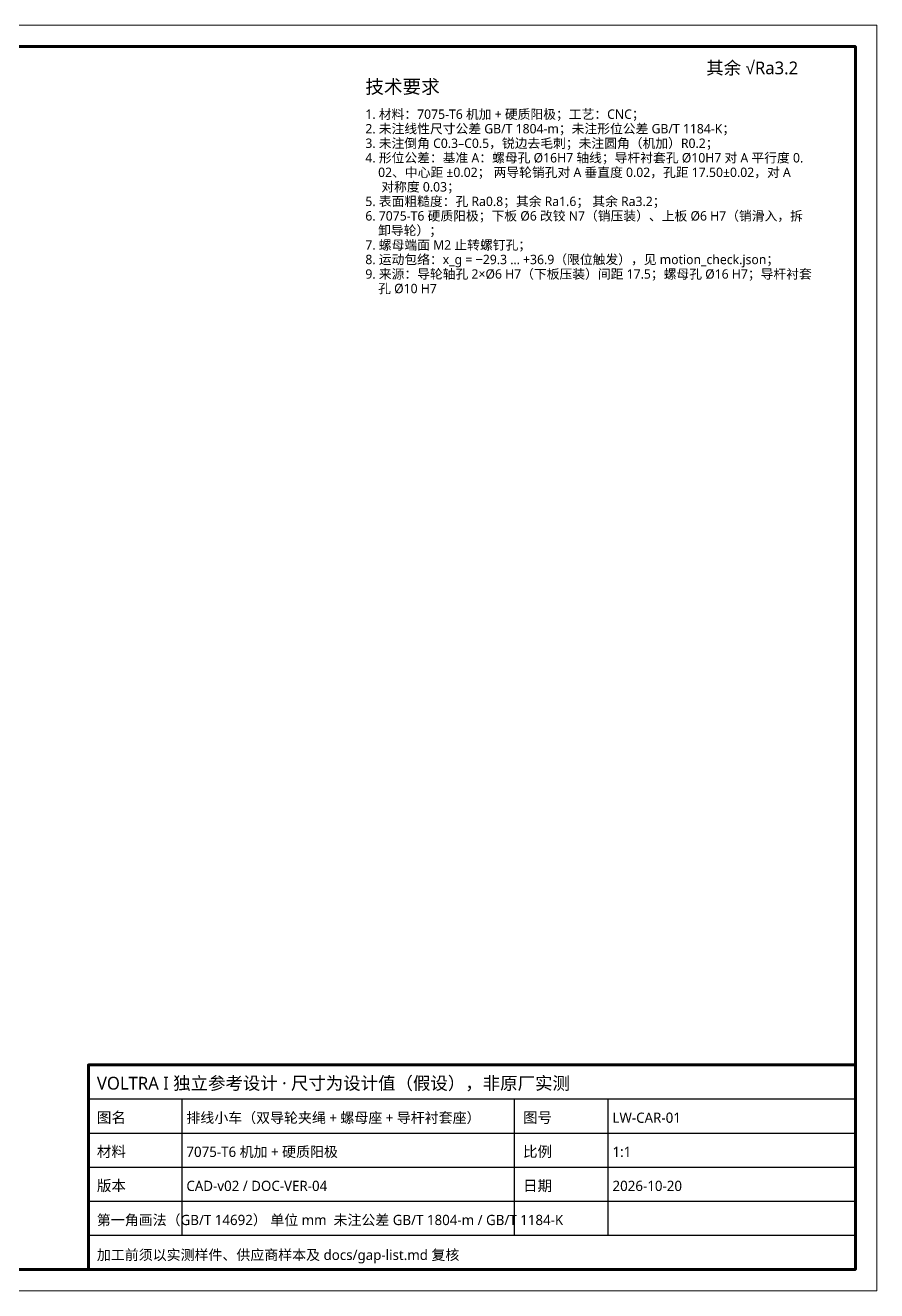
# Model space of a CAD drawing. Header units: millimetres. Extents: x 0 to 420, y 0 to 297.
# Drawn here: x 220.2 to 420, y 0 to 297 of the extents above; entities that cross this region are included whole.
import ezdxf

# ---------------------------------------------------------------- set-up
doc = ezdxf.new("R2010")
doc.units = ezdxf.units.MM
doc.layers.add('FRAME', color=7, linetype='CONTINUOUS', lineweight=70)
doc.layers.add('TEXT', color=7, linetype='CONTINUOUS', lineweight=25)
doc.styles.add('CJK', font='NotoSansCJK-Regular.ttc')

msp = doc.modelspace()

# ---------------------------------------------------------------- linework, layer by layer
at = {"layer": 'FRAME', "lineweight": 18}
msp.add_lwpolyline([(0, 0), (420, 0), (420, 297), (0, 297)], close=True, dxfattribs=at)
at = {"layer": 'FRAME'}
for points in [[(25, 5), (415, 5), (415, 292), (25, 292)], [(235, 5), (415, 5), (415, 53), (235, 53)]]:
    msp.add_lwpolyline(points, close=True, dxfattribs=at)
at = {"layer": 'TEXT'}
for p, q in [((235, 45), (415, 45)), ((257, 13), (257, 45)), ((335, 13), (335, 45)), ((357, 13), (357, 45)), ((235, 37), (415, 37)), ((235, 29), (415, 29)), ((235, 21), (415, 21)), ((235, 13), (415, 13))]:
    msp.add_line(p, q, dxfattribs=at)

# ---------------------------------------------------------------- texts
at = {"layer": 'TEXT', "style": 'CJK'}
for s, height, p in [('其余 √Ra3.2', 3, (380, 285.5)), ('技术要求', 3.2, (300, 281)), ('1. 材料：7075-T6 机加 + 硬质阳极；工艺：CNC；', 2.2, (300, 275.04)), ('2. 未注线性尺寸公差 GB/T 1804-m；未注形位公差 GB/T 1184-K；', 2.2, (300, 271.63)), ('3. 未注倒角 C0.3–C0.5，锐边去毛刺；未注圆角（机加）R0.2；', 2.2, (300, 268.22)), ('4. 形位公差：基准 A：螺母孔 Ø16H7 轴线；导杆衬套孔 Ø10H7 对 A 平行度 0.', 2.2, (300, 264.81)), ('\u300002、中心距 ±0.02； 两导轮销孔对 A 垂直度 0.02，孔距 17.50±0.02，对 A', 2.2, (300, 261.4)), ('\u3000 对称度 0.03；', 2.2, (300, 257.99)), ('5. 表面粗糙度：孔 Ra0.8；其余 Ra1.6； 其余 Ra3.2；', 2.2, (300, 254.58)), ('6. 7075-T6 硬质阳极；下板 Ø6 改铰 N7（销压装）、上板 Ø6 H7（销滑入，拆', 2.2, (300, 251.17)), ('\u3000卸导轮）；', 2.2, (300, 247.76)), ('7. 螺母端面 M2 止转螺钉孔；', 2.2, (300, 244.35)), ('8. 运动包络：x_g = −29.3 … +36.9（限位触发），见 motion_check.json；', 2.2, (300, 240.94)), ('9. 来源：导轮轴孔 2×Ø6 H7（下板压装）间距 17.5；螺母孔 Ø16 H7；导杆衬套', 2.2, (300, 237.53)), ('\u3000孔 Ø10 H7', 2.2, (300, 234.12)), ('VOLTRA I 独立参考设计 · 尺寸为设计值（假设），非原厂实测', 3, (237, 47.2)), ('图名', 2.5, (237, 39.4)), ('排线小车（双导轮夹绳 + 螺母座 + 导杆衬套座）', 2.4, (258, 39.4)), ('图号', 2.5, (337, 39.4)), ('LW-CAR-01', 2.4, (358, 39.4)), ('材料', 2.5, (237, 31.4)), ('7075-T6 机加 + 硬质阳极', 2.4, (258, 31.4)), ('比例', 2.5, (337, 31.4)), ('1:1', 2.4, (358, 31.4)), ('版本', 2.5, (237, 23.4)), ('CAD-v02 / DOC-VER-04', 2.4, (258, 23.4)), ('日期', 2.5, (337, 23.4)), ('2026-10-20', 2.4, (358, 23.4)), ('第一角画法（GB/T 14692） 单位 mm  未注公差 GB/T 1804-m / GB/T 1184-K', 2.4, (237, 15.4)), ('加工前须以实测样件、供应商样本及 docs/gap-list.md 复核', 2.4, (237, 7.2))]:
    msp.add_text(s, height=height, dxfattribs=at).set_placement(p)

doc.saveas('drawing.dxf')
